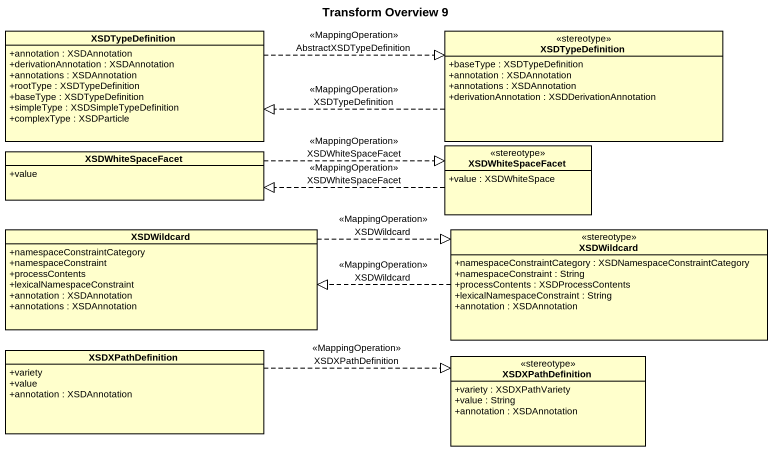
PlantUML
@startuml
title Transform Overview 9
hide circle
hide empty members
skinparam classAttributeIconSize 0
class XSDTypeDefinition {
  +annotation : XSDAnnotation
  +derivationAnnotation : XSDAnnotation
  +annotations : XSDAnnotation
  +rootType : XSDTypeDefinition
  +baseType : XSDTypeDefinition
  +simpleType : XSDSimpleTypeDefinition
  +complexType : XSDParticle
}
class "XSDTypeDefinition" as XSDTypeDefinition_2 <<stereotype>> {
  +baseType : XSDTypeDefinition
  +annotation : XSDAnnotation
  +annotations : XSDAnnotation
  +derivationAnnotation : XSDDerivationAnnotation
}
class XSDWhiteSpaceFacet {
  +value
}
class "XSDWhiteSpaceFacet" as XSDWhiteSpaceFacet_2 <<stereotype>> {
  +value : XSDWhiteSpace
}
class XSDWildcard {
  +namespaceConstraintCategory
  +namespaceConstraint
  +processContents
  +lexicalNamespaceConstraint
  +annotation : XSDAnnotation
  +annotations : XSDAnnotation
}
class "XSDWildcard" as XSDWildcard_2 <<stereotype>> {
  +namespaceConstraintCategory : XSDNamespaceConstraintCategory
  +namespaceConstraint : String
  +processContents : XSDProcessContents
  +lexicalNamespaceConstraint : String
  +annotation : XSDAnnotation
}
class XSDXPathDefinition {
  +variety
  +value
  +annotation : XSDAnnotation
}
class "XSDXPathDefinition" as XSDXPathDefinition_2 <<stereotype>> {
  +variety : XSDXPathVariety
  +value : String
  +annotation : XSDAnnotation
}
XSDTypeDefinition .right.|> XSDTypeDefinition_2 : <<MappingOperation>>\nAbstractXSDTypeDefinition
XSDTypeDefinition_2 .left.|> XSDTypeDefinition : <<MappingOperation>>\nXSDTypeDefinition
XSDWhiteSpaceFacet .right.|> XSDWhiteSpaceFacet_2 : <<MappingOperation>>\nXSDWhiteSpaceFacet
XSDWhiteSpaceFacet_2 .left.|> XSDWhiteSpaceFacet : <<MappingOperation>>\nXSDWhiteSpaceFacet
XSDWildcard .right.|> XSDWildcard_2 : <<MappingOperation>>\nXSDWildcard
XSDWildcard_2 .left.|> XSDWildcard : <<MappingOperation>>\nXSDWildcard
XSDXPathDefinition .right.|> XSDXPathDefinition_2 : <<MappingOperation>>\nXSDXPathDefinition
@enduml
